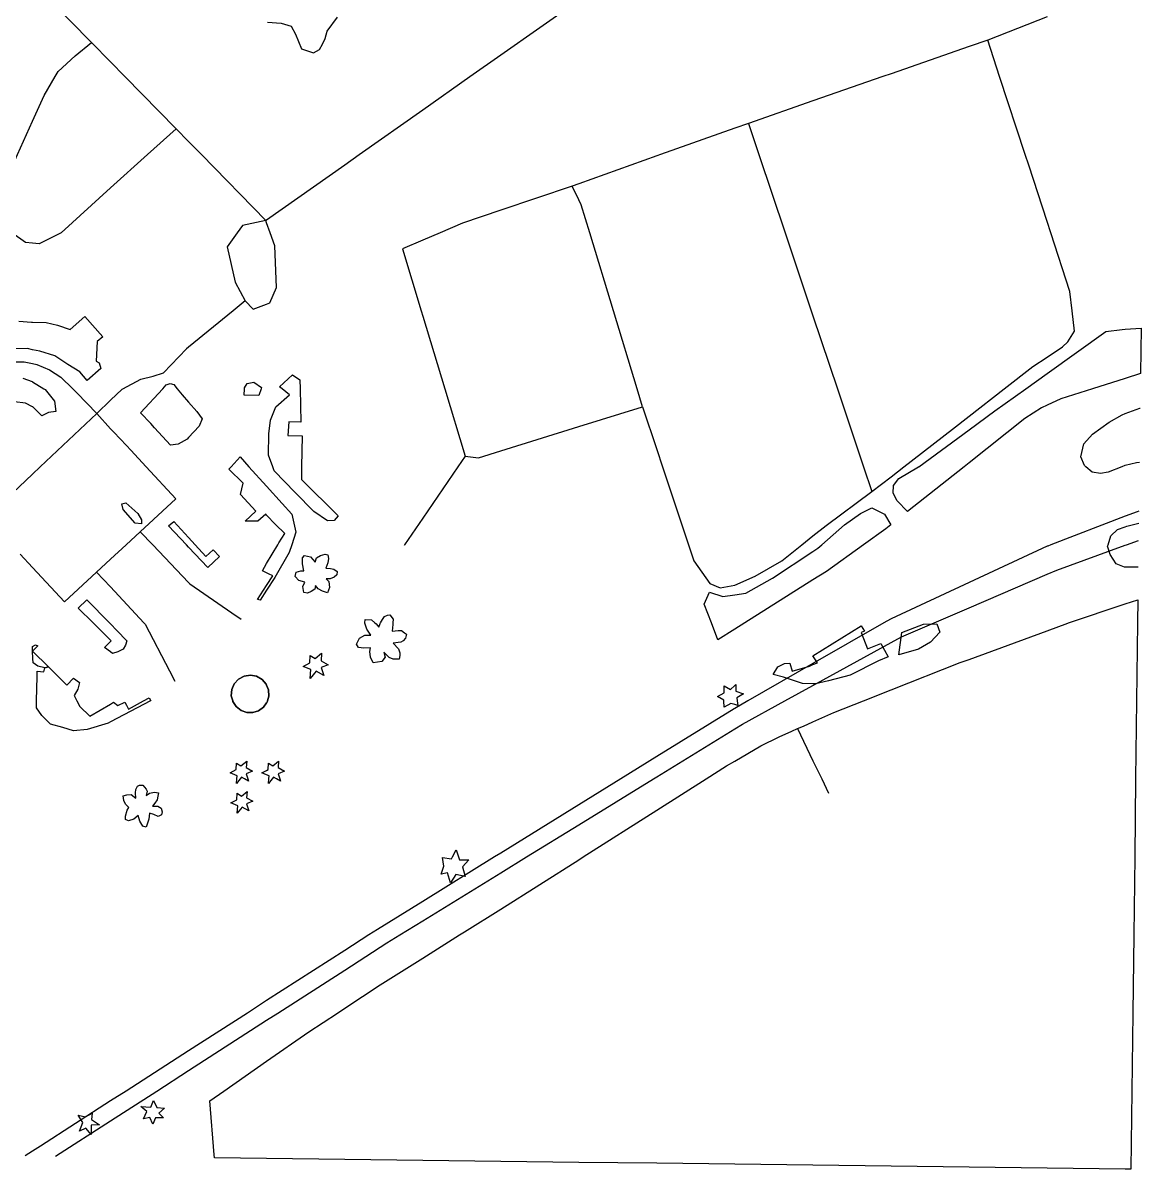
# Model space of a CAD drawing. Header units: millimetres. Extents: x 0 to 1153, y 0 to 888.
# Drawn here: x 716.3 to 1146.1, y 0 to 440.6 of the extents above; entities that cross this region are included whole.
import ezdxf

# ---------------------------------------------------------------- set-up
doc = ezdxf.new("R2010")
doc.units = ezdxf.units.MM

msp = doc.modelspace()

# ---------------------------------------------------------------- linework, layer by layer
at = {"layer": 'buildings'}
for points in [[(1133.8812, 287.1244, 4.5798), (1138.8475, 290.0379, 4.5334), (1140, 290.4538, 4.5219), (1145.5982, 292.4745, 4.524), (1145.7433, 292.4933, 4.524)], [(1145.4914, 271.6285, 4.5024), (1144.4179, 271.4981, 4.5023), (1140, 270.5073, 4.5013), (1139.818, 270.4665, 4.5028), (1138.6678, 270, 4.5119), (1133.5214, 267.9129, 4.5351), (1130.5257, 267.3636, 4.5541), (1127.2553, 267.8863, 4.586), (1124.909, 270, 4.6274), (1124.4012, 270.4575, 4.6328), (1122.9066, 273.7649, 4.6542), (1124.1739, 278.7766, 4.6559), (1127.384, 282.5197, 4.6346), (1133.8812, 287.1244, 4.5798)], [(1145.0054, 231.3774, 4.1422), (1140, 231.4379, 4.1429), (1139.7544, 231.4408, 4.144), (1136.5493, 232.7432, 4.1722), (1134.298, 236.2549, 4.2215), (1133.2493, 239.4269, 4.2623), (1133.4265, 240, 4.2679), (1134.4969, 243.4631, 4.2953), (1137.0118, 245.8951, 4.3039), (1140, 246.9248, 4.2959), (1140.6072, 247.134, 4.2978), (1145.2095, 248.2851, 4.308)]]:
    msp.add_polyline3d(points, dxfattribs=at)
at = {"layer": 'minor_roads'}
for points in [[(726.147, 450, 4.9557), (742.6519, 433.1556, 4.8355), (750, 425.6529, 4.8322), (755.5363, 420, 4.8849), (775.164, 399.959, 4.9276), (780, 395.0235, 4.9622), (784.9222, 390, 5.0024), (809.6921, 364.7204, 4.9712), (810, 364.9373, 4.9796), (840, 386.0719, 5.5736), (845.5758, 390, 5.641), (870, 407.2065, 5.7981), (888.16, 420, 5.6622), (900, 428.3411, 5.4523), (930, 449.4757, 4.4839)], [(1110, 442.9784, 4.5244), (1087.1518, 434.0192, 4.7759), (1080, 431.5309, 4.8509), (1050, 421.0928, 4.6954), (1046.8591, 420, 4.6279), (1020, 410.6548, 4.2133), (995.2173, 402.0321, 4.0231), (990, 400.1758, 3.9962), (961.3998, 390, 4.3512), (960, 389.5019, 4.3678), (930, 378.8281, 4.9148), (927.4253, 377.912, 4.9495), (900, 368.6305, 5.282), (885.3028, 363.6566, 5.2941), (876.7587, 360, 5.283), (870, 357.1075, 5.2586), (862.182, 353.7616, 5.176), (869.3634, 330, 4.8065), (870, 327.8936, 4.7786), (878.4302, 300, 4.4047), (886.2726, 274.0513, 4.2265), (891.3726, 273.4785, 4.2675), (900, 276.1568, 4.3615), (930, 285.4698, 4.4426), (954.5234, 293.0828, 4.53)], [(775.164, 399.959, 4.9276), (764.151, 390, 4.6974), (750, 377.2035, 4.2179), (730.9756, 360, 3.7052), (730.7382, 359.7853, 3.7), (722.6007, 355.6932, 3.5801), (720, 355.9555, 3.5654), (717.2605, 356.2318, 3.5946), (712.4352, 359.6818, 3.678), (712.2564, 360, 3.6831), (707.6942, 368.1207, 3.8727), (708.9539, 378.4195, 4.0571), (711.7461, 384.6021, 4.1603), (714.1824, 390, 4.2549), (720, 402.8897, 4.4573), (724.4261, 412.6962, 4.6463), (728.7155, 420, 4.7787), (729.8772, 421.9779, 4.7919), (736.4238, 428.0128, 4.8252), (742.6519, 433.1556, 4.8355)], [(954.5234, 293.0828, 4.53), (960, 276.6333, 4.4479), (962.2085, 270, 4.4209), (964.3947, 263.4334, 4.3732), (972.1903, 240, 4.1453), (974.2581, 233.7842, 4.0754), (980.2907, 225.0697, 3.938), (984.3636, 223.4873, 3.8844), (990, 224.441, 3.853), (997.7239, 227.9067, 3.9157), (1008.026, 233.887, 4.0408), (1015.7186, 240, 4.183), (1020, 243.4023, 4.2654), (1025.061, 247.424, 4.3789), (1042.6012, 260.4532, 4.7432), (1050, 266.1964, 4.8966), (1054.9, 270, 4.9576), (1073.5894, 284.5075, 5.0166), (1080, 289.49, 5.0355), (1093.522, 300, 5.0019), (1104.5617, 308.5806, 4.8816), (1110, 312.1723, 4.8266), (1115.905, 316.0723, 4.7433), (1117.9752, 318.0823, 4.7112), (1120.5815, 322.1207, 4.6647), (1119.6229, 330, 4.646), (1118.7203, 337.4192, 4.6056), (1111.3827, 360, 4.5558), (1110, 364.255, 4.5481), (1102.9392, 385.984, 4.4667), (1101.6193, 390, 4.4553), (1091.7594, 420, 4.5802), (1087.1518, 434.0192, 4.7759)], [(995.2173, 402.0321, 4.0231), (999.2442, 390, 4.1003), (1009.2847, 360, 4.481), (1019.3252, 330, 4.8499), (1020, 327.9836, 4.8661), (1029.3656, 300, 5.0968), (1039.4061, 270, 4.9112), (1042.6012, 260.4532, 4.7432)], [(954.5234, 293.0828, 4.53), (952.4202, 300, 4.5624), (943.2988, 330, 4.6218), (934.1773, 360, 4.7752), (930.911, 370.7429, 4.861), (930, 372.6166, 4.8833), (927.4253, 377.912, 4.9495)], [(809.6921, 364.7204, 4.9712), (800.7158, 362.8114, 4.7905), (798.7177, 360, 4.7113), (794.8181, 354.5131, 4.5132), (797.8959, 340.9622, 4.246), (801.7281, 333.8098, 4.1471), (797.0773, 330, 3.9711), (780, 316.011, 3.3589), (779.1589, 315.322, 3.3367)], [(801.7281, 333.8098, 4.1471), (804.7973, 330.5688, 4.1278), (810, 332.5696, 4.2707), (811.2251, 333.0408, 4.2989), (813.8524, 338.9842, 4.4706), (813.1488, 354.9009, 4.8229), (811.3538, 360, 4.9202), (810, 363.8457, 4.9633), (809.6921, 364.7204, 4.9712)], [(886.2726, 274.0513, 4.2265), (883.5053, 270, 4.1664), (870, 250.2287, 3.9693), (863.013, 240, 3.8), (862.8485, 239.7591, 3.7984)]]:
    msp.add_polyline3d(points, dxfattribs=at)
at = {"layer": 'parks'}
for points in [[(714.7196, 325.9334, 3.3021), (719.6551, 325.632, 3.2211), (720, 325.6232, 3.2155), (725.2318, 325.4901, 3.2112), (729.6711, 324.4793, 3.2015), (734.502, 322.8039, 3.1836), (740.0531, 327.8009, 3.222), (747.0864, 319.9104, 3.1316), (744.8915, 318.1715, 3.118), (744.4723, 310.6128, 3.0388), (745.6869, 309.9384, 3.0252), (746.3008, 307.8403, 2.9986), (741.0413, 303.1557, 2.9841), (738.1964, 306.4796, 3.034), (733.62, 309.3691, 3.0842), (728.5608, 312.6547, 3.1314), (722.8358, 314.4059, 3.1645), (720, 315.0207, 3.1779), (718.069, 315.4393, 3.2146), (710.8592, 315.3594, 3.3459)], [(1146.1151, 323.2813, 4.4264), (1145.9049, 305.8748, 4.5052), (1140, 303.9974, 4.5137), (1127.4276, 300, 4.6733), (1115.3127, 296.1481, 4.7965), (1110, 293.6843, 4.8447), (1107.8142, 292.6706, 4.8566), (1101.4985, 288.5376, 4.8825), (1080, 271.5211, 4.9071), (1078.0783, 270, 4.9009), (1056.3914, 252.8344, 4.6367), (1052.3724, 256.8878, 4.7157), (1050.8338, 259.8519, 4.7738), (1050.9732, 262.7865, 4.8296), (1052.9561, 265.5037, 4.8775), (1060.6021, 269.9365, 4.9425), (1060.6882, 270, 4.9434), (1080, 284.2318, 4.9979), (1089.8417, 291.4846, 4.9797), (1101.7597, 300, 4.9356), (1110, 305.8877, 4.8487), (1132.6327, 322.0588, 4.5204), (1138.7954, 322.7928, 4.4431), (1140, 322.8732, 4.4283), (1146.1151, 323.2813, 4.4264)], [(716.2856, 304.1246, 3.2152), (719.8339, 302.7901, 3.138), (720, 302.6889, 3.1342), (724.4159, 300, 3.0888), (724.8162, 299.7563, 3.0848), (728.3974, 295.2063, 3.0396), (729.0047, 291.2405, 3.02), (726.0912, 290.8762, 3.0455), (723.5575, 289.541, 3.0648), (720.1235, 293.0485, 3.1058), (720, 293.11, 3.1071), (717.3112, 294.4485, 3.1694), (713.106, 294.9919, 3.2626)], [(810.7443, 274.4543, 3.0698), (810.8438, 282.6765, 3.2101), (811.459, 287.9376, 3.3099), (813.5515, 293.1065, 3.4349), (818.7863, 297.7263, 3.6081), (815.9281, 300, 3.5946), (814.9788, 300.7551, 3.595), (819.9741, 305.3964, 3.7921), (822.8041, 303.4852, 3.7986), (822.8747, 300, 3.7211), (823.1343, 287.183, 3.508), (818.4916, 287.2485, 3.4253), (818.1649, 282.0396, 3.3312), (823.709, 281.8424, 3.4276), (823.4527, 270, 3.2217), (823.3463, 265.084, 3.1961), (837.491, 251.1142, 3.3741), (835.9991, 249.3482, 3.3391), (833.4161, 249.2215, 3.2937), (828.1051, 252.826, 3.2197), (821.0166, 260.1317, 3.1312), (812.9256, 268.4717, 3.0268), (812.3684, 270, 3.0238), (810.7443, 274.4543, 3.0698)], [(761.5591, 290.7998, 2.858), (770.0369, 300, 2.9747), (771.3988, 301.4779, 3.0085), (772.9236, 301.9984, 3.0262), (774.3332, 301.5818, 3.0255), (775.6066, 300, 3.0008), (777.4984, 297.6501, 2.9823), (780, 294.8071, 2.9583), (783.143, 291.2353, 2.9594), (785.2115, 288.4784, 2.953), (784.0416, 285.5842, 2.9), (780, 281.2478, 2.7939), (779.4343, 280.6408, 2.7861), (776.0227, 278.7494, 2.7622), (773.0922, 278.3017, 2.7564), (766.9477, 285.0199, 2.8184), (765.4249, 286.6459, 2.8308), (761.5591, 290.7998, 2.858)], [(801.4165, 297.472, 3.3143), (801.4471, 300, 3.3539), (801.4514, 300.3614, 3.3624), (802.463, 302.0589, 3.4178), (805.0343, 302.5388, 3.4696), (808.07, 300.4578, 3.4676), (807.9102, 300, 3.4541), (807.0103, 297.4229, 3.398), (801.4165, 297.472, 3.3143)], [(795.5016, 269.0264, 2.822), (796.3712, 270, 2.8343), (799.7713, 273.8066, 2.929), (803.2112, 270, 2.9082), (810, 262.4877, 2.948), (815.9701, 255.8813, 3.0228), (819.6293, 251.8229, 3.0675), (821.2714, 244.8711, 3.0629), (819.6249, 240, 3.0116), (818.6438, 237.0977, 3.0238), (813.124, 227.4172, 3.0309), (810, 222.5928, 3.0312), (807.4881, 218.7137, 3.0487), (806.5008, 219.023, 3.0363), (810, 224.3764, 3.0124), (812.3881, 228.03, 3.0126), (810.7433, 228.8212, 2.9776), (810, 229.1785, 2.9617), (808.3437, 229.9746, 2.9392), (810, 232.7638, 2.9238), (814.2971, 240, 2.9207), (814.748, 240.7594, 2.9319), (816.9493, 244.3474, 2.9862), (813.3714, 247.8566, 2.9408), (810, 251.458, 2.8987), (809.7025, 251.7758, 2.8974), (806.5609, 249.0727, 2.8581), (801.7106, 249.15, 2.8162), (805.8724, 252.9372, 2.8678), (799.9643, 259.383, 2.8364), (800.935, 263.6456, 2.861), (795.5016, 269.0264, 2.822)], [(754.3261, 255.81, 2.6559), (755.8645, 256.1352, 2.6556), (760.4261, 252.0193, 2.6422), (761.9475, 249.6128, 2.6358), (761.9209, 248.08, 2.6322), (759.4381, 248.3052, 2.6337), (754.8109, 253.6019, 2.6496), (754.3261, 255.81, 2.6559)], [(978.2367, 217.1313, 3.8598), (980.163, 221.7726, 3.8976), (985.3936, 220.1018, 3.8272), (990, 220.7953, 3.7947), (994.249, 221.435, 3.8039), (1004.412, 227.1383, 3.9076), (1020, 237.4765, 4.1422), (1021.8869, 238.7279, 4.1812), (1023.3414, 240, 4.2185), (1032.1776, 247.7283, 4.43), (1038.2314, 252.0038, 4.552), (1042.6304, 254.2644, 4.623), (1047.4509, 251.7251, 4.6034), (1049.9117, 247.6998, 4.5414), (1048.0156, 246.2082, 4.5007), (1039.3779, 240, 4.3243), (1025.1675, 229.7865, 4.002), (1020, 226.5307, 3.9069), (993.7627, 210, 3.6131), (990, 207.6294, 3.5992), (983.4345, 203.4928, 3.6587), (980.9545, 210, 3.7399), (978.2367, 217.1313, 3.8598)], [(772.2685, 247.2392, 2.627), (774.2881, 249.0174, 2.6294), (780, 242.7935, 2.6182), (782.5638, 240, 2.6341), (786.6802, 235.5147, 2.7058), (789.4843, 238.0639, 2.7054), (791.9225, 235.4698, 2.7487), (787.4046, 231.3152, 2.7491), (780, 239.1052, 2.6216), (779.1495, 240, 2.6141), (772.2685, 247.2392, 2.627)], [(820.9204, 227.7595, 3.1539), (821.3816, 229.5473, 3.1439), (823.1778, 230.0366, 3.1686), (824.2725, 230.0141, 3.1867), (823.7929, 232.6495, 3.1535), (823.7577, 235.0287, 3.13), (824.607, 235.864, 3.1362), (826.8952, 235.4088, 3.1788), (828.6677, 233.2781, 3.2283), (829.1208, 235.0567, 3.2194), (830.7371, 235.8734, 3.2389), (832.5331, 236.3534, 3.2647), (833.4981, 236.1838, 3.2824), (833.7922, 234.7307, 3.3004), (833.516, 233.0429, 3.311), (832.7242, 231.0082, 3.3162), (834.5212, 230.9121, 3.3466), (835.7886, 230.6366, 3.3699), (837.0559, 229.6921, 3.399), (837.0405, 228.4193, 3.4099), (835.9437, 227.5962, 3.3993), (834.4729, 226.9171, 3.3815), (832.9377, 226.8614, 3.3571), (833.8764, 225.8372, 3.3815), (834.1693, 223.6222, 3.406), (833.3774, 221.5875, 3.4117), (831.5309, 222.2231, 3.3767), (829.7431, 223.081, 3.3404), (828.8154, 224.356, 3.3138), (828.5423, 222.919, 3.3228), (827.1727, 222.0157, 3.3095), (825.711, 221.4294, 3.2919), (824.3547, 221.6224, 3.2686), (823.9429, 223.9132, 3.24), (824.6587, 225.605, 3.2353), (822.3726, 226.2366, 3.1923), (820.9204, 227.7595, 3.1539)], [(737.6002, 215.6852, 2.8469), (740.9315, 218.8692, 2.8083), (749.5917, 210, 2.7857), (750, 209.5819, 2.7878), (752.4728, 207.0493, 2.8247), (756.1977, 203.1295, 2.8831), (755.7937, 201.4525, 2.902), (754.7998, 199.8942, 2.9175), (752.8454, 198.8772, 2.9229), (750.7835, 198.2238, 2.9234), (750, 198.8125, 2.9138), (747.6788, 200.5565, 2.9081), (750, 202.8739, 2.8663), (750.2353, 203.1088, 2.8643), (750, 203.3429, 2.8608), (743.3119, 210, 2.8279), (737.6002, 215.6852, 2.8469)], [(1144.8548, 218.9041, 4.0088), (1144.7473, 210, 3.9136), (1144.385, 180, 3.8042), (1144.0228, 150, 4.0588), (1143.6606, 120, 4.7177), (1143.2983, 90, 5.7043), (1142.9361, 60, 6.78), (1142.5739, 30, 7.7191), (1142.2116, 0, 8.5579), (1140, 0.0268, 8.5572), (1110, 0.3906, 7.9322), (1080, 0.7544, 7.322), (1050, 1.1183, 6.8017), (1020, 1.4821, 6.4734), (990, 1.8459, 6.3549), (960, 2.2097, 6.264), (930, 2.5735, 5.9939), (900, 2.9373, 5.5628), (870, 3.3011, 5.1744), (840, 3.665, 4.9504), (810, 4.0288, 4.8992), (789.8975, 4.2725, 4.9999), (789.7941, 5.5369, 4.973), (788.1985, 26.2402, 4.5266), (793.5792, 30, 4.4347), (810, 41.4741, 4.2751), (826.1713, 52.7738, 4.2685), (837.1824, 60, 4.2905), (840, 61.8491, 4.3162), (853.643, 70.8024, 4.5164), (870, 81.0964, 4.7473), (884.1476, 90, 4.903), (886.0344, 91.1874, 4.9207), (900, 99.9837, 5.0289), (914.9548, 109.403, 4.9416), (930, 118.9547, 4.7989), (931.6465, 120, 4.7601), (960, 138.0007, 4.2087), (978.9005, 150, 3.6848), (986.7966, 155.0129, 3.4714), (990, 156.8785, 3.3874), (1000.0047, 162.705, 3.2362), (1007.016, 166.1884, 3.1442), (1011.9335, 168.3683, 3.0853), (1014.079, 169.3274, 3.061), (1016.401, 170.34, 3.0357), (1020, 171.9417, 2.9985), (1028.0282, 175.5145, 3.0196), (1039.3865, 180, 3.0474), (1050, 184.1914, 3.1316), (1076.6125, 194.7009, 3.6209), (1080, 195.9454, 3.6776), (1110, 206.967, 3.9643), (1117.9714, 209.8955, 3.9673), (1118.2832, 210, 3.9672), (1140, 217.2772, 3.9914), (1144.8548, 218.9041, 4.0088)], [(844.5914, 201.8642, 3.7983), (845.6331, 204.0724, 3.7858), (847.7569, 205.2175, 3.8049), (850.0672, 205.2639, 3.8414), (848.5607, 207.5772, 3.7875), (847.7494, 209.8822, 3.7446), (847.7564, 210, 3.7432), (847.8298, 211.2378, 3.7347), (850.3141, 211.1334, 3.7767), (851.6113, 210, 3.8066), (852.0935, 209.5787, 3.8199), (853.1659, 208.3764, 3.8524), (853.6308, 209.811, 3.8422), (853.7379, 210, 3.8416), (854.4883, 211.3245, 3.8444), (855.2608, 212.4209, 3.8493), (856.4827, 213.0101, 3.8656), (857.3227, 213.0743, 3.8792), (858.5807, 211.3586, 3.912), (858.5642, 210, 3.9211), (858.5561, 209.3333, 3.9289), (858.2616, 206.7908, 3.9545), (860.5661, 207.0138, 3.9892), (861.8446, 206.9983, 4.0101), (863.049, 206.1382, 4.0395), (863.81, 205.6179, 4.0578), (863.3449, 204.174, 4.0669), (862.5007, 203.0971, 4.066), (861.5435, 202.5883, 4.0567), (858.6448, 202.1309, 4.0164), (860.6738, 200.0621, 4.0727), (861.2305, 198.5129, 4.0995), (861.2183, 197.5095, 4.1111), (860.9452, 196.0725, 4.1238), (858.5708, 196.0176, 4.0882), (857.1236, 196.6205, 4.0589), (855.0316, 198.7644, 4.0007), (855.5115, 196.8166, 4.0319), (854.2923, 195.1309, 4.034), (850.8891, 194.5867, 3.9893), (849.8929, 196.801, 3.9461), (849.7276, 198.9959, 3.9157), (849.9359, 200.3593, 3.9016), (847.3848, 200.2229, 3.8635), (845.3341, 200.4986, 3.8279), (844.5914, 201.8642, 3.7983)], [(1004.7475, 190.0963, 3.3208), (1006.4776, 193.0581, 3.3488), (1009.0911, 194.3831, 3.3505), (1011.0748, 194.5264, 3.34), (1012.0119, 191.3837, 3.286), (1018.6697, 193.3939, 3.2725), (1020, 193.9357, 3.273), (1021.794, 194.6663, 3.2878), (1020, 197.2936, 3.3312), (1019.9642, 197.346, 3.3324), (1020, 197.3682, 3.3325), (1038.5175, 208.8854, 3.5595), (1039.7625, 206.7518, 3.5234), (1038.5177, 206.2558, 3.5128), (1041.0158, 200.0186, 3.4052), (1046.0672, 202.0296, 3.4477), (1048.9395, 196.9958, 3.361), (1045.1954, 195.3592, 3.3272), (1034.3241, 189.9061, 3.2182), (1025.9216, 187.6939, 3.1707), (1021.0082, 186.5175, 3.1454), (1020, 186.5609, 3.1452), (1015.9198, 186.7369, 3.1824), (1008.6993, 189.0821, 3.2766), (1004.7475, 190.0963, 3.3208)], [(1052.9599, 197.6906, 3.4072), (1054.166, 206.234, 3.5705), (1062.5336, 209.5245, 3.7094), (1067.6655, 209.6018, 3.7603), (1068.7141, 206.4299, 3.7197), (1065.1113, 202.5987, 3.6208), (1060.5394, 199.922, 3.5279), (1052.9599, 197.6906, 3.4072)], [(719.9741, 200.8921, 3.08), (720, 200.9072, 3.0793), (721.1734, 201.5931, 3.0647), (722.007, 201.1277, 3.0643), (720.0171, 199.1633, 3.0974), (720, 199.8518, 3.0903), (719.9741, 200.8921, 3.08)], [(720.0171, 199.1633, 3.0974), (726.0979, 193.1241, 3.1239), (724.7347, 192.7504, 3.1361), (722.056, 193.2939, 3.1464), (720.3146, 194.6902, 3.1423), (720.1742, 196.2994, 3.1264), (720.0171, 199.1633, 3.0974)], [(824.0116, 193.2766, 3.6246), (826.65, 194.6756, 3.64), (826.7871, 197.4244, 3.6015), (828.6509, 196.2403, 3.6448), (831.1452, 198.2823, 3.6502), (830.9349, 195.4322, 3.6881), (833.5937, 193.8947, 3.7466), (830.9667, 192.7743, 3.7267), (831.9927, 189.7234, 3.7841), (828.9756, 191.3674, 3.72), (826.7841, 188.5877, 3.7314), (827.0342, 192.0878, 3.6833), (824.0116, 193.2766, 3.6246)], [(721.5024, 177.2905, 3.3245), (721.5638, 180, 3.2891), (721.7772, 189.4132, 3.1889), (721.8259, 191.4569, 3.1671), (724.4112, 191.1096, 3.1555), (724.7347, 192.7504, 3.1361), (726.0979, 193.1241, 3.1239), (733.1658, 186.0974, 3.1587), (735.8031, 188.7323, 3.1144), (738.1248, 187.078, 3.1194), (737.4463, 184.5031, 3.1521), (735.9546, 182.1052, 3.1871), (737.0661, 180, 3.2044), (738.1813, 177.8875, 3.2254), (742.0122, 174.1429, 3.2524), (750, 178.7991, 3.1491), (751.1478, 179.4681, 3.146), (752.8432, 178.2396, 3.1698), (755.4792, 179.4435, 3.1667), (756.0737, 178.377, 3.1834), (756.9343, 176.8427, 3.2077), (762.6865, 180, 3.193), (764.8351, 181.1793, 3.1882), (765.4688, 180.0473, 3.2054), (765.3783, 180, 3.2056), (750, 171.9536, 3.2364), (749.101, 171.4832, 3.2474), (740.9748, 168.9984, 3.324), (735.789, 168.4294, 3.36), (731.6013, 169.7624, 3.366), (726.9262, 171.1106, 3.3745), (723.561, 174.3664, 3.351), (721.5024, 177.2905, 3.3245)], [(983.3634, 181.7411, 3.4973), (985.8092, 183.0774, 3.4545), (985.8346, 185.8461, 3.4768), (988.2542, 184.358, 3.4134), (990, 185.9308, 3.3915), (990.3712, 186.2652, 3.3915), (990.3408, 183.7474, 3.3675), (993.3261, 182.7729, 3.33), (990.7965, 181.1123, 3.3375), (990.9142, 180, 3.3255), (991.0977, 178.2653, 3.3272), (990, 178.572, 3.338), (988.4214, 179.0131, 3.3727), (985.927, 177.6216, 3.4328), (985.7128, 180, 3.4313), (985.6874, 180.282, 3.4342), (983.3634, 181.7411, 3.4973)], [(795.9189, 152.323, 3.8565), (798.2757, 153.5674, 3.8665), (798.4019, 156.0747, 3.8333), (800.0833, 155.0044, 3.8676), (802.3272, 156.8263, 3.8687), (802.1371, 154.3291, 3.9006), (804.55, 152.9432, 3.9473), (802.1317, 151.9039, 3.9337), (802.7678, 150, 3.967), (803.0418, 149.1797, 3.9724), (801.5244, 150, 3.9528), (800.3342, 150.6434, 3.9304), (799.8282, 150, 3.9334), (798.4592, 148.2595, 3.9234), (798.5783, 150, 3.9192), (798.6631, 151.2397, 3.903), (795.9189, 152.323, 3.8565)], [(808.203, 152.3322, 3.9977), (810, 153.2844, 4.0056), (810.5518, 153.5768, 4.0074), (810.678, 156.0841, 3.9752), (812.3674, 155.0137, 4.0073), (814.6114, 156.8449, 4.0071), (814.4133, 154.3477, 4.0376), (816.834, 152.9432, 4.0811), (814.416, 151.9225, 4.0693), (815.0537, 150, 4.1009), (815.3258, 149.1796, 4.1055), (813.8275, 150, 4.0884), (812.6184, 150.662, 4.0674), (812.0955, 150, 4.0708), (810.7354, 148.2781, 4.0609), (810.8585, 150, 4.0583), (810.9471, 151.2397, 4.0427), (810, 151.6168, 4.0279), (808.203, 152.3322, 3.9977)], [(754.8842, 143.5092, 3.5982), (756.2636, 143.9014, 3.6029), (757.8789, 143.9747, 3.6114), (759.725, 142.6422, 3.6314), (759.5898, 144.6788, 3.6159), (759.7642, 145.8846, 3.6082), (760.3564, 147.262, 3.6017), (761.1603, 147.6518, 3.6038), (762.3738, 147.5442, 3.6119), (763.658, 146.014, 3.6301), (764.0489, 145.2938, 3.6372), (763.7004, 143.579, 3.6468), (764.9261, 144.4748, 3.6477), (766.8738, 144.9344, 3.6558), (768.4928, 144.6546, 3.6668), (768.2292, 143.3476, 3.6734), (767.9728, 141.9755, 3.6806), (767.0705, 140.7227, 3.6837), (766.1616, 139.5815, 3.6863), (768.1833, 139.557, 3.6967), (769.4682, 138.7424, 3.7082), (769.7863, 137.289, 3.7185), (769.6049, 136.1761, 3.7243), (768.3025, 135.5414, 3.7222), (766.609, 136.2681, 3.7098), (764.9211, 136.7996, 3.6984), (764.726, 134.5533, 3.7124), (764.3918, 133.3494, 3.7189), (763.721, 131.4155, 3.7291), (762.4241, 131.8958, 3.7205), (761.2402, 133.7871, 3.7023), (760.6182, 135.8854, 3.6846), (758.8995, 134.531, 3.6866), (756.9496, 133.8949, 3.6828), (755.7412, 134.4205, 3.6734), (755.7567, 135.7027, 3.6635), (756.3522, 138.0184, 3.6485), (757.0123, 139.0697, 3.6438), (755.7324, 140.2932, 3.6279), (755.1095, 141.6574, 3.614), (754.8842, 143.5092, 3.5982)], [(796.2027, 140.7788, 3.9232), (798.5032, 141.9961, 3.9438), (798.629, 144.4663, 3.9373), (800.2867, 143.4148, 3.9587), (802.4821, 145.1909, 3.9775), (802.3009, 142.7678, 3.9824), (804.666, 141.4012, 4.0116), (802.2798, 140.3708, 3.9891), (803.1826, 137.7023, 4.0061), (800.5306, 139.1375, 3.9742), (798.7044, 136.8273, 3.9624), (798.8991, 139.7055, 3.9553), (796.2027, 140.7788, 3.9232)], [(877.0874, 113.3456, 4.8098), (878.1474, 116.3991, 4.8144), (877.5887, 119.7696, 4.8081), (881.0509, 119.2352, 4.8292), (881.4559, 120, 4.8305), (882.8748, 122.6791, 4.8294), (883.7468, 120, 4.8439), (884.0923, 118.9383, 4.8479), (887.744, 118.8755, 4.87), (885.3052, 116.136, 4.861), (886.2928, 112.5466, 4.8755), (882.7131, 113.2775, 4.8489), (880.6284, 110.0784, 4.8387), (879.4996, 113.8832, 4.8259), (877.0874, 113.3456, 4.8098)], [(761.6934, 24.0337, 4.7878), (765.527, 23.8107, 4.7528), (766.5172, 26.3819, 4.6828), (767.7627, 23.635, 4.7334), (770.7404, 23.3573, 4.7086), (768.5445, 21.5348, 4.7739), (770.2971, 19.7481, 4.7969), (767.2274, 19.6923, 4.8305), (766.2223, 17.2143, 4.8985), (765.0627, 19.7929, 4.8509), (762.6108, 19.2744, 4.8888), (763.9562, 22.1386, 4.8081), (761.6934, 24.0337, 4.7878)], [(737.548, 20.6743, 5.1549), (740.3543, 20.1014, 5.1298), (742.9372, 21.5383, 5.064), (742.7228, 19.0134, 5.1224), (745.6953, 16.9796, 5.1295), (742.5449, 16.8598, 5.172), (742.597, 13.2446, 5.2507), (740.5571, 15.7317, 5.2214), (738.018, 14.6102, 5.2766), (739.3363, 17.8744, 5.1908), (737.548, 20.6743, 5.1549)]]:
    msp.add_polyline3d(points, dxfattribs=at)
at = {"layer": 'paths'}
for points in [[(744.6838, 290.4652, 2.8726), (750, 295.5673, 2.8542), (754.4841, 299.8708, 2.901), (754.7253, 300, 2.903), (761.6596, 303.7144, 2.9937), (766.3329, 304.8658, 3.0404), (770.3277, 306.0811, 3.0869), (779.1589, 315.322, 3.3367)], [(711.7902, 310.4048, 3.3193), (716.7607, 310.3538, 3.2237), (720, 309.6661, 3.1589), (721.7269, 309.2994, 3.1483), (726.5615, 307.271, 3.111), (730.8674, 304.4777, 3.0664), (735.4428, 300, 2.9992), (737.0203, 298.4562, 2.9794), (744.6838, 290.4652, 2.8726)], [(681.9799, 220.717, 3.8236), (690, 229.571, 3.5801), (691.5709, 231.3052, 3.5466), (690.4249, 236.3275, 3.563), (691.8332, 239.7578, 3.5311), (692.0682, 240, 3.5262), (702.1439, 250.3837, 3.3856), (720, 267.2079, 3.0416), (722.9634, 270, 3.0137), (744.6838, 290.4652, 2.8726)], [(751.206, 283.2592, 2.7817), (750, 284.5916, 2.7882), (744.6838, 290.4652, 2.8726)], [(757.7408, 276.4341, 2.7382), (756.0838, 278.201, 2.7512), (751.206, 283.2592, 2.7817)], [(715.2095, 236.4082, 3.0741), (720, 231.2713, 2.9806), (732.2827, 218.1005, 2.8823), (744.6573, 229.5471, 2.7271), (750, 234.4915, 2.6441), (755.9522, 240, 2.6131), (761.3966, 245.0385, 2.6252), (775.105, 257.742, 2.6438), (763.7178, 270, 2.6808), (757.7408, 276.4341, 2.7382)], [(761.3966, 245.0385, 2.6252), (766.2084, 240, 2.6135), (780, 225.5584, 2.7351), (780.519, 225.015, 2.7443), (796.6562, 213.8829, 2.9941), (800.2222, 211.3681, 3.0533)], [(744.6573, 229.5471, 2.7271), (750, 223.8087, 2.7047), (762.8567, 210, 2.8183), (763.2686, 209.5575, 2.825), (772.7045, 191.5004, 3.0886), (774.7512, 187.6008, 3.1484)], [(1014.079, 169.3274, 3.061), (1020, 157.0108, 2.9372), (1023.3703, 150, 2.9111), (1026.0306, 144.4662, 2.9812)]]:
    msp.add_polyline3d(points, dxfattribs=at)
at = {"layer": 'railways'}
for points in [[(1145.2659, 252.9555, 4.3494), (1144.5749, 252.7264, 4.3474), (1140, 250.9682, 4.3318), (1111.4608, 240, 4.3795), (1110.2333, 239.5283, 4.3795), (1110, 239.4199, 4.3792), (1080, 225.4888, 4.1608), (1050, 211.5577, 3.6379), (1049.8338, 211.4806, 3.6355), (1047.2555, 210, 3.5923), (1020, 194.349, 3.2802), (995.0121, 180, 3.284), (990, 177.1219, 3.3413), (989.6589, 176.926, 3.3495), (960, 158.5835, 4.1206), (946.1209, 150, 4.3889), (930, 140.0301, 4.6956), (900, 121.4766, 4.9326), (897.6124, 120, 4.9249), (870, 102.9231, 4.7561), (852.5504, 92.1315, 4.5212), (849.2363, 90, 4.4727), (840, 84.0598, 4.3422), (810, 64.7655, 4.0563), (802.5903, 60, 4.0397), (780, 45.4712, 4.2054), (755.9443, 30, 4.7091), (750, 26.177, 4.8604), (723.0505, 8.8446, 5.5644), (720, 6.9304, 5.6322), (717.17, 5.1545, 5.6629)], [(728.9014, 5.0123, 5.5737), (750, 18.5903, 5.0375), (767.7292, 30, 4.5862), (780, 37.8969, 4.3292), (810, 57.2035, 4.0952), (814.3454, 60, 4.0995), (840, 76.5101, 4.3334), (856.2201, 86.9486, 4.5639), (861.1788, 90, 4.6324), (870, 95.4282, 4.7528), (900, 113.8891, 4.9663), (909.9306, 120, 4.889), (930, 132.3499, 4.7311), (958.6824, 150, 4.1859), (960, 150.8108, 4.1604), (990, 169.2716, 3.3592), (992.937, 171.0789, 3.3198), (1009.1922, 180, 3.1407), (1020, 185.9314, 3.1343), (1050, 202.3958, 3.4595), (1054.0667, 204.6277, 3.5412), (1066.5391, 210, 3.7559), (1080, 215.7982, 3.9887), (1110, 228.7203, 4.2368), (1113.7025, 230.3152, 4.2423), (1140, 239.8334, 4.2327), (1140.4604, 240, 4.2345), (1145.1299, 241.6901, 4.2495)]]:
    msp.add_polyline3d(points, dxfattribs=at)
at = {"layer": 'water'}
for points in [[(810.3544, 440.9626, 5.3379), (815.5365, 440.5746, 5.4055), (819.3984, 439.4036, 5.4612), (821.1513, 436.316, 5.5022), (823.3525, 430.6584, 5.5637), (827.9542, 429.1996, 5.6273), (830.3026, 430.4163, 5.6483), (831.4545, 432.4837, 5.6504), (832.4566, 434.7203, 5.65), (833.3129, 437.4603, 5.6453), (837.2468, 442.895, 5.6651)], [(1144.8548, 218.9041, 4.0088), (1144.7473, 210, 3.9136), (1144.385, 180, 3.8042), (1144.0228, 150, 4.0588), (1143.6606, 120, 4.7177), (1143.2983, 90, 5.7043), (1142.9361, 60, 6.78), (1142.5739, 30, 7.7191), (1142.2116, 0, 8.5579), (1140, 0.0268, 8.5572), (1110, 0.3906, 7.9322), (1080, 0.7544, 7.322), (1050, 1.1183, 6.8017), (1020, 1.4821, 6.4734), (990, 1.8459, 6.3549), (960, 2.2097, 6.264), (930, 2.5735, 5.9939), (900, 2.9373, 5.5628), (870, 3.3011, 5.1744), (840, 3.665, 4.9504), (810, 4.0288, 4.8992), (789.8975, 4.2725, 4.9999), (789.7941, 5.5369, 4.973), (788.1985, 26.2402, 4.5266), (793.5792, 30, 4.4347), (810, 41.4741, 4.2751), (826.1713, 52.7738, 4.2685), (837.1824, 60, 4.2905), (840, 61.8491, 4.3162), (853.643, 70.8024, 4.5164), (870, 81.0964, 4.7473), (884.1476, 90, 4.903), (886.0344, 91.1874, 4.9207), (900, 99.9837, 5.0289), (914.9548, 109.403, 4.9416), (930, 118.9547, 4.7989), (931.6465, 120, 4.7601), (960, 138.0007, 4.2087), (978.9005, 150, 3.6848), (986.7966, 155.0129, 3.4714), (990, 156.8785, 3.3874), (1000.0047, 162.705, 3.2362), (1007.016, 166.1884, 3.1442), (1011.9335, 168.3683, 3.0853), (1014.079, 169.3274, 3.061), (1016.401, 170.34, 3.0357), (1020, 171.9417, 2.9985), (1028.0282, 175.5145, 3.0196), (1039.3865, 180, 3.0474), (1050, 184.1914, 3.1316), (1076.6125, 194.7009, 3.6209), (1080, 195.9454, 3.6776), (1110, 206.967, 3.9643), (1117.9714, 209.8955, 3.9673), (1118.2832, 210, 3.9672), (1140, 217.2772, 3.9914), (1144.8548, 218.9041, 4.0088)], [(796.4217, 181.9677, 3.4489), (796.5869, 184.3909, 3.4146), (797.5489, 186.6186, 3.3926), (799.1929, 188.4014, 3.3851), (801.3406, 189.5369, 3.3929), (803.7508, 189.9165, 3.415), (806.1351, 189.4788, 3.4497), (808.2546, 188.2824, 3.4935), (809.8548, 186.4511, 3.5418), (810, 186.0912, 3.5494), (810.7626, 184.2007, 3.5896), (810.8692, 181.7835, 3.6298), (810.3242, 180, 3.6516), (810.1619, 179.4691, 3.6566), (810, 179.2428, 3.6577), (808.8042, 177.5713, 3.6653), (806.9098, 176.2283, 3.66), (804.6796, 175.5306, 3.642), (802.3463, 175.5681, 3.6127), (800.1499, 176.3473, 3.575), (798.3131, 177.782, 3.5326), (797.0258, 179.721, 3.4898), (796.9508, 180, 3.485), (796.4217, 181.9677, 3.4489)], [(809.8548, 186.4511, 3.5418), (808.2546, 188.2824, 3.4935), (806.1351, 189.4788, 3.4497), (803.7508, 189.9165, 3.415), (801.3406, 189.5369, 3.3929), (799.1929, 188.4014, 3.3851), (797.5489, 186.6186, 3.3926), (796.5869, 184.3909, 3.4146), (796.4217, 181.9677, 3.4489), (796.9508, 180, 3.485), (797.0258, 179.721, 3.4898), (798.3131, 177.782, 3.5326), (800.1499, 176.3473, 3.575), (802.3463, 175.5681, 3.6127), (804.6796, 175.5306, 3.642), (806.9098, 176.2283, 3.66), (808.8042, 177.5713, 3.6653), (810, 179.2428, 3.6577), (810.1619, 179.4691, 3.6566), (810.3242, 180, 3.6516), (810.8692, 181.7835, 3.6298), (810.7626, 184.2007, 3.5896), (810, 186.0912, 3.5494), (809.8548, 186.4511, 3.5418)]]:
    msp.add_polyline3d(points, dxfattribs=at)

doc.saveas('drawing.dxf')
